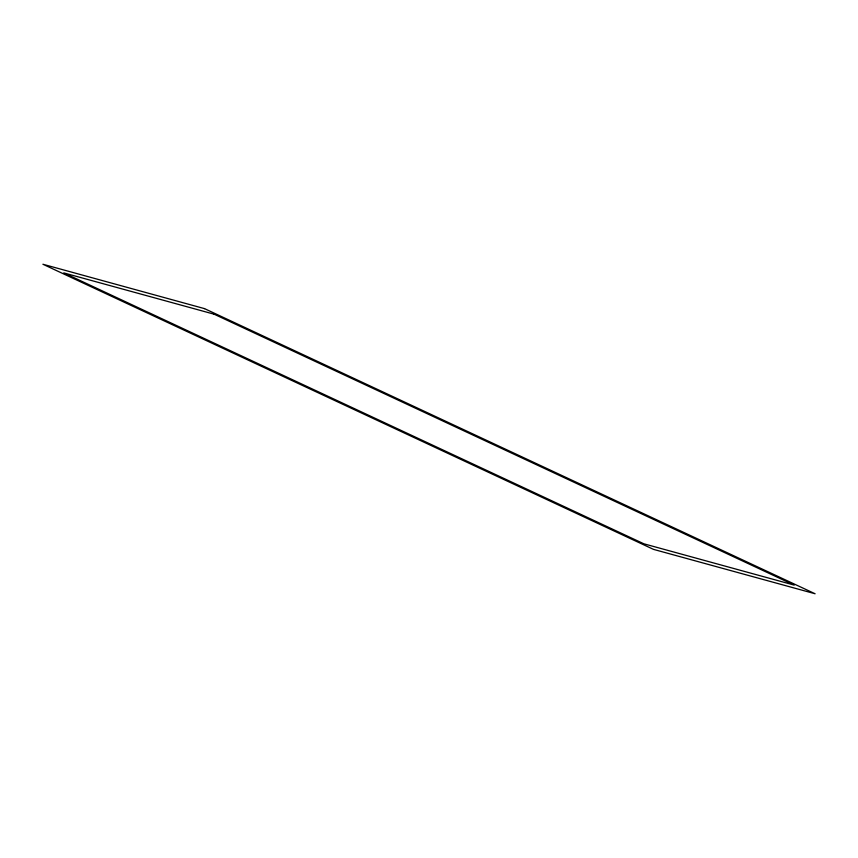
<?xml version="1.0" encoding="UTF-8"?>
<svg xmlns="http://www.w3.org/2000/svg" width="858" height="858" viewBox="0 0 858 858"><rect width="100%" height="100%" fill="white"/><g stroke="black" fill="none" stroke-linecap="round" stroke-linejoin="round"><path stroke-width="1.29" d="M204.526 308.633L42.9 264.243L653.474 549.367L815.1 593.757L204.526 308.633M214.103 314.189L63.76 272.898L643.897 543.811L794.24 585.102L214.103 314.189"/></g></svg>
